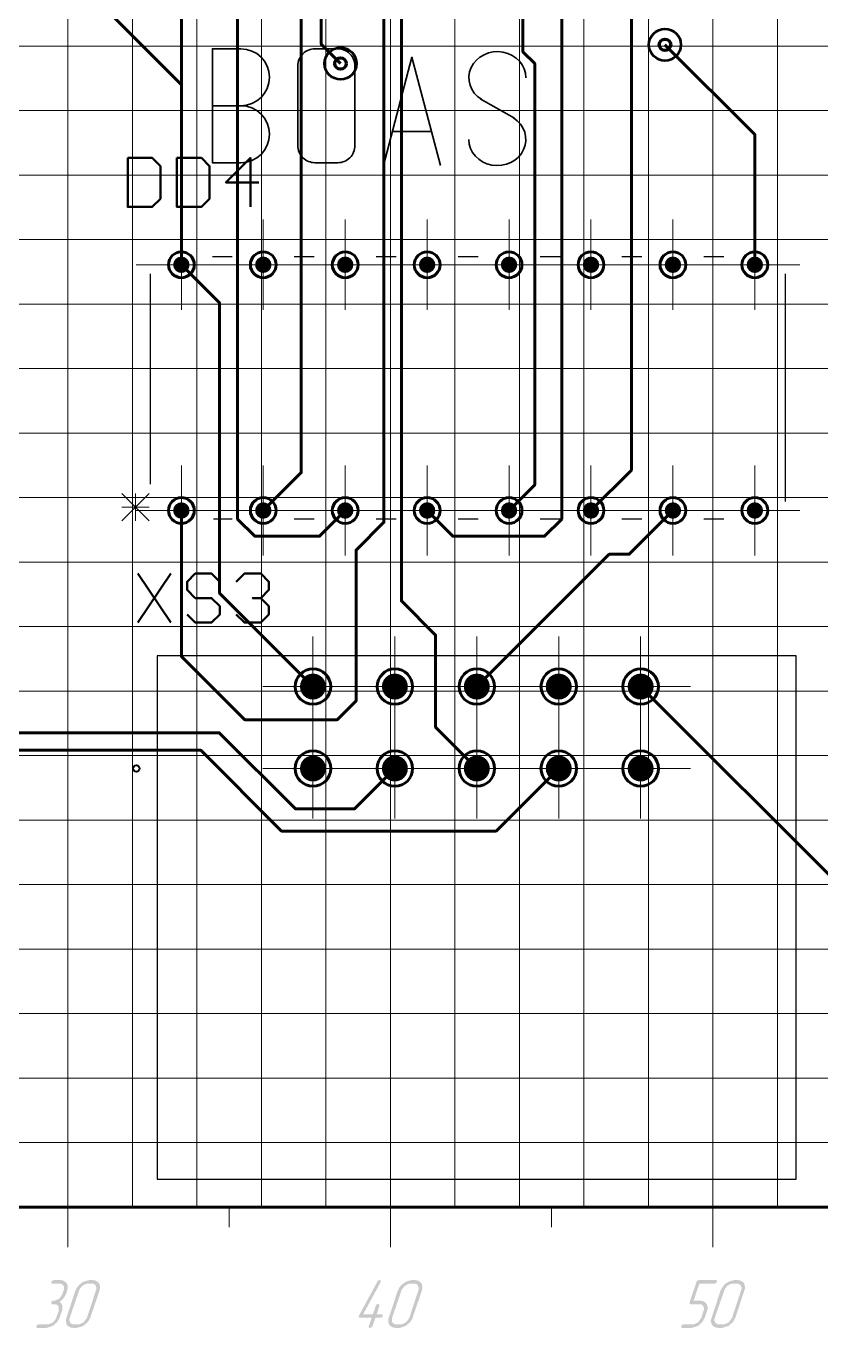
# Model space of a CAD drawing. Extents: x 346 to 4955, y 45 to 639.
# Drawn here: x 1248.4 to 1297.6, y 221.4 to 301.9 of the extents above; entities that cross this region are included whole.
import ezdxf

# ---------------------------------------------------------------- set-up
doc = ezdxf.new("R2010")
doc.units = 0
doc.header["$MEASUREMENT"] = 0
doc.layers.add('PDF _Геометрия', color=7, linetype='CONTINUOUS')
doc.layers.add('PDF _Сплошная заливка', color=7, linetype='CONTINUOUS')

msp = doc.modelspace()

# ---------------------------------------------------------------- hatches: boundary and pattern name
at = {"layer": 'PDF _Сплошная заливка', "transparency": 33554559}
for points in [[(1258.044, 287.15), (1257.536, 287.15), (1257.575, 287.345), (1257.685, 287.509), (1257.849, 287.62), (1258.044, 287.658)], [(1258.044, 287.15), (1258.044, 287.658), (1258.238, 287.62), (1258.403, 287.509), (1258.513, 287.345), (1258.552, 287.15)], [(1263.105, 287.15), (1262.598, 287.15), (1262.636, 287.345), (1262.746, 287.509), (1262.911, 287.62), (1263.105, 287.658)], [(1263.105, 287.15), (1263.105, 287.658), (1263.3, 287.62), (1263.465, 287.509), (1263.575, 287.345), (1263.613, 287.15)], [(1268.167, 287.15), (1267.659, 287.15), (1267.698, 287.345), (1267.808, 287.509), (1267.973, 287.62), (1268.167, 287.658)], [(1268.167, 287.15), (1268.167, 287.658), (1268.361, 287.62), (1268.526, 287.509), (1268.636, 287.345), (1268.675, 287.15)], [(1273.229, 287.15), (1272.721, 287.15), (1272.759, 287.345), (1272.869, 287.509), (1273.034, 287.62), (1273.229, 287.658)], [(1273.229, 287.15), (1273.229, 287.658), (1273.423, 287.62), (1273.588, 287.509), (1273.698, 287.345), (1273.736, 287.15)], [(1278.29, 287.15), (1277.782, 287.15), (1277.821, 287.345), (1277.931, 287.509), (1278.096, 287.62), (1278.29, 287.658)], [(1278.29, 287.15), (1278.29, 287.658), (1278.485, 287.62), (1278.649, 287.509), (1278.759, 287.345), (1278.798, 287.15)], [(1283.352, 287.15), (1282.844, 287.15), (1282.882, 287.345), (1282.993, 287.509), (1283.157, 287.62), (1283.352, 287.658)], [(1283.352, 287.15), (1283.352, 287.658), (1283.546, 287.62), (1283.711, 287.509), (1283.821, 287.345), (1283.86, 287.15)], [(1288.413, 287.15), (1287.905, 287.15), (1287.944, 287.345), (1288.054, 287.509), (1288.219, 287.62), (1288.413, 287.658)], [(1288.413, 287.15), (1288.413, 287.658), (1288.608, 287.62), (1288.772, 287.509), (1288.882, 287.345), (1288.921, 287.15)], [(1293.475, 287.15), (1292.967, 287.15), (1293.006, 287.345), (1293.116, 287.509), (1293.281, 287.62), (1293.475, 287.658)], [(1293.475, 287.15), (1293.475, 287.658), (1293.669, 287.62), (1293.834, 287.509), (1293.944, 287.345), (1293.983, 287.15)], [(1258.044, 271.961), (1257.536, 271.961), (1257.575, 272.155), (1257.685, 272.32), (1257.849, 272.43), (1258.044, 272.469)], [(1258.044, 271.961), (1258.044, 272.469), (1258.238, 272.43), (1258.403, 272.32), (1258.513, 272.155), (1258.552, 271.961)], [(1263.105, 271.961), (1262.598, 271.961), (1262.636, 272.155), (1262.746, 272.32), (1262.911, 272.43), (1263.105, 272.469)], [(1263.105, 271.961), (1263.105, 272.469), (1263.3, 272.43), (1263.465, 272.32), (1263.575, 272.155), (1263.613, 271.961)], [(1268.167, 271.961), (1267.659, 271.961), (1267.698, 272.155), (1267.808, 272.32), (1267.973, 272.43), (1268.167, 272.469)], [(1268.167, 271.961), (1268.167, 272.469), (1268.361, 272.43), (1268.526, 272.32), (1268.636, 272.155), (1268.675, 271.961)], [(1273.229, 271.961), (1272.721, 271.961), (1272.759, 272.155), (1272.869, 272.32), (1273.034, 272.43), (1273.229, 272.469)], [(1273.229, 271.961), (1273.229, 272.469), (1273.423, 272.43), (1273.588, 272.32), (1273.698, 272.155), (1273.736, 271.961)], [(1278.29, 271.961), (1277.782, 271.961), (1277.821, 272.155), (1277.931, 272.32), (1278.096, 272.43), (1278.29, 272.469)], [(1278.29, 271.961), (1278.29, 272.469), (1278.485, 272.43), (1278.649, 272.32), (1278.759, 272.155), (1278.798, 271.961)], [(1283.352, 271.961), (1282.844, 271.961), (1282.882, 272.155), (1282.993, 272.32), (1283.157, 272.43), (1283.352, 272.469)], [(1283.352, 271.961), (1283.352, 272.469), (1283.546, 272.43), (1283.711, 272.32), (1283.821, 272.155), (1283.86, 271.961)], [(1288.413, 271.961), (1287.905, 271.961), (1287.944, 272.155), (1288.054, 272.32), (1288.219, 272.43), (1288.413, 272.469)], [(1288.413, 271.961), (1288.413, 272.469), (1288.608, 272.43), (1288.772, 272.32), (1288.882, 272.155), (1288.921, 271.961)], [(1293.475, 271.961), (1292.967, 271.961), (1293.006, 272.155), (1293.116, 272.32), (1293.281, 272.43), (1293.475, 272.469)], [(1293.475, 271.961), (1293.475, 272.469), (1293.669, 272.43), (1293.834, 272.32), (1293.944, 272.155), (1293.983, 271.961)], [(1266.174, 261.077), (1266.174, 260.273), (1265.966, 260.3), (1265.772, 260.381), (1265.606, 260.508), (1265.478, 260.675), (1265.398, 260.869), (1265.37, 261.077)], [(1266.174, 261.077), (1266.978, 261.077), (1266.951, 260.869), (1266.87, 260.675), (1266.743, 260.508), (1266.576, 260.381), (1266.382, 260.3), (1266.174, 260.273)], [(1271.236, 261.077), (1271.236, 260.273), (1271.028, 260.3), (1270.834, 260.381), (1270.667, 260.508), (1270.54, 260.675), (1270.459, 260.869), (1270.432, 261.077)], [(1271.236, 261.077), (1272.04, 261.077), (1272.012, 260.869), (1271.932, 260.675), (1271.804, 260.508), (1271.638, 260.381), (1271.444, 260.3), (1271.236, 260.273)], [(1276.297, 261.077), (1276.297, 260.273), (1276.089, 260.3), (1275.896, 260.381), (1275.729, 260.508), (1275.601, 260.675), (1275.521, 260.869), (1275.493, 261.077)], [(1276.297, 261.077), (1277.101, 261.077), (1277.074, 260.869), (1276.994, 260.675), (1276.866, 260.508), (1276.7, 260.381), (1276.505, 260.3), (1276.297, 260.273)], [(1281.359, 261.077), (1281.359, 260.273), (1281.151, 260.3), (1280.957, 260.381), (1280.791, 260.508), (1280.663, 260.675), (1280.582, 260.869), (1280.555, 261.077)], [(1281.359, 261.077), (1282.163, 261.077), (1282.136, 260.869), (1282.055, 260.675), (1281.927, 260.508), (1281.761, 260.381), (1281.567, 260.3), (1281.359, 260.273)], [(1286.421, 261.077), (1286.421, 260.273), (1286.212, 260.3), (1286.019, 260.381), (1285.852, 260.508), (1285.724, 260.675), (1285.644, 260.869), (1285.617, 261.077)], [(1286.421, 261.077), (1287.225, 261.077), (1287.197, 260.869), (1287.117, 260.675), (1286.989, 260.508), (1286.823, 260.381), (1286.629, 260.3), (1286.421, 260.273)], [(1266.174, 256.014), (1266.174, 255.21), (1265.966, 255.237), (1265.772, 255.317), (1265.606, 255.445), (1265.478, 255.612), (1265.398, 255.806), (1265.37, 256.014)], [(1266.174, 256.014), (1266.978, 256.014), (1266.951, 255.806), (1266.87, 255.612), (1266.743, 255.445), (1266.576, 255.317), (1266.382, 255.237), (1266.174, 255.21)], [(1271.236, 256.014), (1271.236, 255.21), (1271.028, 255.237), (1270.834, 255.317), (1270.667, 255.445), (1270.54, 255.612), (1270.459, 255.806), (1270.432, 256.014)], [(1271.236, 256.014), (1272.04, 256.014), (1272.012, 255.806), (1271.932, 255.612), (1271.804, 255.445), (1271.638, 255.317), (1271.444, 255.237), (1271.236, 255.21)], [(1276.297, 256.014), (1276.297, 255.21), (1276.089, 255.237), (1275.896, 255.317), (1275.729, 255.445), (1275.601, 255.612), (1275.521, 255.806), (1275.493, 256.014)], [(1276.297, 256.014), (1277.101, 256.014), (1277.074, 255.806), (1276.994, 255.612), (1276.866, 255.445), (1276.7, 255.317), (1276.505, 255.237), (1276.297, 255.21)], [(1281.359, 256.014), (1281.359, 255.21), (1281.151, 255.237), (1280.957, 255.317), (1280.791, 255.445), (1280.663, 255.612), (1280.582, 255.806), (1280.555, 256.014)], [(1281.359, 256.014), (1282.163, 256.014), (1282.136, 255.806), (1282.055, 255.612), (1281.927, 255.445), (1281.761, 255.317), (1281.567, 255.237), (1281.359, 255.21)], [(1286.421, 256.014), (1286.421, 255.21), (1286.212, 255.237), (1286.019, 255.317), (1285.852, 255.445), (1285.724, 255.612), (1285.644, 255.806), (1285.617, 256.014)], [(1286.421, 256.014), (1287.225, 256.014), (1287.197, 255.806), (1287.117, 255.612), (1286.989, 255.445), (1286.823, 255.317), (1286.629, 255.237), (1286.421, 255.21)], [(1250.616, 224.369), (1250.667, 224.369), (1250.717, 224.369), (1250.768, 224.344), (1250.844, 224.293), (1250.895, 224.268), (1250.945, 224.192), (1250.945, 224.192), (1250.971, 224.166), (1250.996, 224.141), (1250.996, 224.065), (1251.021, 224.014), (1251.021, 223.938), (1251.021, 223.837), (1250.996, 223.812), (1250.996, 223.761), (1250.92, 223.533), (1250.92, 223.533), (1250.92, 223.533), (1250.895, 223.508), (1250.895, 223.483), (1250.869, 223.432), (1250.819, 223.356), (1250.768, 223.28), (1250.692, 223.204), (1250.616, 223.128), (1250.515, 223.052), (1250.515, 223.052), (1250.54, 223.027), (1250.566, 223.002), (1250.591, 222.976), (1250.616, 222.951), (1250.642, 222.926), (1250.667, 222.875), (1250.692, 222.825), (1250.692, 222.799), (1250.692, 222.799), (1250.692, 222.749), (1250.692, 222.723), (1250.692, 222.673), (1250.692, 222.622), (1250.692, 222.546), (1250.667, 222.495), (1250.515, 222.065), (1250.515, 222.065), (1250.515, 222.065), (1250.515, 222.04), (1250.49, 222.014), (1250.49, 221.989), (1250.439, 221.913), (1250.389, 221.837), (1250.338, 221.761), (1250.262, 221.711), (1250.186, 221.635), (1250.186, 221.635), (1250.161, 221.609), (1250.161, 221.609), (1250.135, 221.584), (1250.085, 221.559), (1250.034, 221.533), (1249.958, 221.508), (1249.857, 221.483), (1249.781, 221.458), (1249.68, 221.432), (1249.123, 221.432), (1249.098, 221.458), (1249.098, 221.458), (1249.073, 221.483), (1249.073, 221.508), (1249.073, 221.533), (1249.073, 221.559), (1249.098, 221.559), (1249.098, 221.584), (1249.123, 221.609), (1249.123, 221.609), (1249.148, 221.635), (1249.174, 221.635), (1249.224, 221.66), (1249.781, 221.66), (1249.806, 221.66), (1249.857, 221.66), (1249.908, 221.685), (1249.958, 221.711), (1250.034, 221.736), (1250.085, 221.761), (1250.085, 221.787), (1250.11, 221.787), (1250.135, 221.812), (1250.186, 221.863), (1250.211, 221.913), (1250.262, 221.964), (1250.287, 222.014), (1250.313, 222.065), (1250.464, 222.495), (1250.464, 222.495), (1250.464, 222.521), (1250.464, 222.546), (1250.464, 222.597), (1250.464, 222.647), (1250.464, 222.698), (1250.464, 222.749), (1250.439, 222.774), (1250.414, 222.799), (1250.414, 222.799), (1250.389, 222.825), (1250.363, 222.85), (1250.338, 222.875), (1250.287, 222.901), (1250.237, 222.901), (1250.186, 222.901), (1250.06, 222.901), (1250.034, 222.926), (1250.009, 222.926), (1250.009, 222.951), (1250.009, 222.976), (1250.009, 223.002), (1250.009, 223.027), (1250.009, 223.027), (1250.009, 223.052), (1250.034, 223.078), (1250.06, 223.078), (1250.085, 223.103), (1250.11, 223.128), (1250.135, 223.128), (1250.161, 223.128), (1250.211, 223.128), (1250.262, 223.128), (1250.313, 223.154), (1250.363, 223.179), (1250.414, 223.204), (1250.49, 223.23), (1250.49, 223.255), (1250.515, 223.255), (1250.54, 223.28), (1250.566, 223.331), (1250.616, 223.382), (1250.642, 223.432), (1250.667, 223.483), (1250.692, 223.533), (1250.768, 223.761), (1250.793, 223.761), (1250.793, 223.787), (1250.793, 223.812), (1250.793, 223.863), (1250.793, 223.913), (1250.793, 223.938), (1250.793, 223.989), (1250.768, 224.04), (1250.743, 224.065), (1250.743, 224.065), (1250.717, 224.09), (1250.692, 224.116), (1250.667, 224.141), (1250.616, 224.166), (1250.566, 224.166), (1250.49, 224.166), (1250.06, 224.166), (1250.034, 224.192), (1250.009, 224.192), (1250.009, 224.217), (1250.009, 224.242), (1250.009, 224.268), (1250.009, 224.293), (1250.009, 224.293), (1250.034, 224.344), (1250.06, 224.344), (1250.085, 224.369), (1250.11, 224.369), (1250.161, 224.394), (1250.591, 224.394)], [(1270.331, 224.369), (1270.356, 224.369), (1270.356, 224.344), (1270.356, 224.318), (1270.356, 224.268), (1270.356, 224.268), (1270.356, 224.268), (1269.268, 222.268), (1269.875, 222.268), (1270.053, 222.799), (1270.053, 222.799), (1270.078, 222.825), (1270.078, 222.85), (1270.103, 222.85), (1270.103, 222.875), (1270.129, 222.901), (1270.154, 222.901), (1270.205, 222.926), (1270.205, 222.926), (1270.23, 222.901), (1270.255, 222.901), (1270.255, 222.901), (1270.28, 222.875), (1270.28, 222.85), (1270.28, 222.799), (1270.103, 222.268), (1270.432, 222.268), (1270.458, 222.268), (1270.483, 222.242), (1270.483, 222.242), (1270.483, 222.217), (1270.483, 222.166), (1270.483, 222.166), (1270.483, 222.166), (1270.458, 222.116), (1270.432, 222.116), (1270.407, 222.09), (1270.382, 222.065), (1270.331, 222.065), (1270.027, 222.065), (1269.85, 221.533), (1269.85, 221.533), (1269.85, 221.533), (1269.825, 221.508), (1269.825, 221.508), (1269.8, 221.483), (1269.774, 221.458), (1269.749, 221.458), (1269.698, 221.432), (1269.673, 221.432), (1269.648, 221.458), (1269.648, 221.458), (1269.622, 221.483), (1269.622, 221.508), (1269.622, 221.533), (1269.8, 222.065), (1269.066, 222.065), (1269.015, 222.09), (1269.015, 222.09), (1268.99, 222.116), (1268.99, 222.141), (1269.015, 222.166), (1269.015, 222.166), (1269.015, 222.192), (1270.154, 224.293), (1270.154, 224.293), (1270.154, 224.318), (1270.179, 224.344), (1270.23, 224.369), (1270.255, 224.369), (1270.28, 224.394), (1270.306, 224.394)], [(1291.109, 224.369), (1291.109, 224.369), (1291.134, 224.344), (1291.134, 224.318), (1291.134, 224.268), (1291.134, 224.268), (1291.109, 224.268), (1291.083, 224.217), (1291.083, 224.217), (1291.058, 224.192), (1291.008, 224.192), (1290.982, 224.166), (1290.046, 224.166), (1289.692, 223.128), (1290.122, 223.128), (1290.147, 223.103), (1290.198, 223.103), (1290.248, 223.103), (1290.299, 223.078), (1290.375, 223.027), (1290.426, 223.002), (1290.476, 222.926), (1290.476, 222.926), (1290.501, 222.901), (1290.527, 222.875), (1290.527, 222.799), (1290.552, 222.749), (1290.552, 222.673), (1290.552, 222.571), (1290.527, 222.546), (1290.527, 222.495), (1290.375, 222.065), (1290.375, 222.065), (1290.375, 222.065), (1290.375, 222.04), (1290.35, 222.014), (1290.324, 221.989), (1290.299, 221.913), (1290.248, 221.837), (1290.198, 221.761), (1290.122, 221.711), (1290.046, 221.635), (1290.021, 221.635), (1290.021, 221.609), (1290.021, 221.609), (1289.995, 221.584), (1289.945, 221.559), (1289.894, 221.533), (1289.818, 221.508), (1289.717, 221.483), (1289.641, 221.458), (1289.54, 221.432), (1288.983, 221.432), (1288.958, 221.458), (1288.932, 221.458), (1288.932, 221.483), (1288.932, 221.508), (1288.932, 221.533), (1288.932, 221.559), (1288.932, 221.559), (1288.958, 221.584), (1288.958, 221.609), (1288.983, 221.609), (1289.008, 221.635), (1289.034, 221.635), (1289.084, 221.66), (1289.641, 221.66), (1289.666, 221.66), (1289.717, 221.66), (1289.767, 221.685), (1289.818, 221.711), (1289.894, 221.736), (1289.945, 221.761), (1289.945, 221.787), (1289.97, 221.787), (1289.995, 221.812), (1290.021, 221.863), (1290.071, 221.913), (1290.097, 221.964), (1290.147, 222.014), (1290.172, 222.065), (1290.299, 222.495), (1290.324, 222.495), (1290.324, 222.521), (1290.324, 222.546), (1290.324, 222.597), (1290.324, 222.647), (1290.324, 222.698), (1290.299, 222.749), (1290.274, 222.774), (1290.274, 222.799), (1290.274, 222.799), (1290.248, 222.825), (1290.223, 222.85), (1290.198, 222.875), (1290.147, 222.901), (1290.097, 222.901), (1290.021, 222.901), (1289.489, 222.901), (1289.464, 222.926), (1289.439, 222.926), (1289.439, 222.951), (1289.439, 222.976), (1289.439, 223.002), (1289.869, 224.268), (1289.869, 224.293), (1289.869, 224.293), (1289.894, 224.344), (1289.919, 224.344), (1289.945, 224.369), (1289.97, 224.369), (1289.995, 224.394), (1291.058, 224.394)]]:
    msp.add_hatch(color=256, dxfattribs=at).paths.add_polyline_path(points)
at = {"layer": 'PDF _Сплошная заливка', "true_color": 0xffffff, "transparency": 33554559}
for points in [[(1258.044, 286.642), (1257.849, 286.681), (1257.685, 286.791), (1257.575, 286.956), (1257.536, 287.15), (1258.044, 287.15)], [(1258.552, 287.15), (1258.513, 286.956), (1258.403, 286.791), (1258.238, 286.681), (1258.044, 286.642), (1258.044, 287.15)], [(1263.105, 286.642), (1262.911, 286.681), (1262.746, 286.791), (1262.636, 286.956), (1262.598, 287.15), (1263.105, 287.15)], [(1263.613, 287.15), (1263.575, 286.956), (1263.465, 286.791), (1263.3, 286.681), (1263.105, 286.642), (1263.105, 287.15)], [(1268.167, 286.642), (1267.973, 286.681), (1267.808, 286.791), (1267.698, 286.956), (1267.659, 287.15), (1268.167, 287.15)], [(1268.675, 287.15), (1268.636, 286.956), (1268.526, 286.791), (1268.361, 286.681), (1268.167, 286.642), (1268.167, 287.15)], [(1273.229, 286.642), (1273.034, 286.681), (1272.869, 286.791), (1272.759, 286.956), (1272.721, 287.15), (1273.229, 287.15)], [(1273.736, 287.15), (1273.698, 286.956), (1273.588, 286.791), (1273.423, 286.681), (1273.229, 286.642), (1273.229, 287.15)], [(1278.29, 286.642), (1278.096, 286.681), (1277.931, 286.791), (1277.821, 286.956), (1277.782, 287.15), (1278.29, 287.15)], [(1278.798, 287.15), (1278.759, 286.956), (1278.649, 286.791), (1278.485, 286.681), (1278.29, 286.642), (1278.29, 287.15)], [(1283.352, 286.642), (1283.157, 286.681), (1282.993, 286.791), (1282.882, 286.956), (1282.844, 287.15), (1283.352, 287.15)], [(1283.86, 287.15), (1283.821, 286.956), (1283.711, 286.791), (1283.546, 286.681), (1283.352, 286.642), (1283.352, 287.15)], [(1288.413, 286.642), (1288.219, 286.681), (1288.054, 286.791), (1287.944, 286.956), (1287.905, 287.15), (1288.413, 287.15)], [(1288.921, 287.15), (1288.882, 286.956), (1288.772, 286.791), (1288.608, 286.681), (1288.413, 286.642), (1288.413, 287.15)], [(1293.475, 286.642), (1293.281, 286.681), (1293.116, 286.791), (1293.006, 286.956), (1292.967, 287.15), (1293.475, 287.15)], [(1293.983, 287.15), (1293.944, 286.956), (1293.834, 286.791), (1293.669, 286.681), (1293.475, 286.642), (1293.475, 287.15)], [(1258.044, 271.453), (1257.849, 271.491), (1257.685, 271.601), (1257.575, 271.766), (1257.536, 271.961), (1258.044, 271.961)], [(1258.552, 271.961), (1258.513, 271.766), (1258.403, 271.601), (1258.238, 271.491), (1258.044, 271.453), (1258.044, 271.961)], [(1263.105, 271.453), (1262.911, 271.491), (1262.746, 271.601), (1262.636, 271.766), (1262.598, 271.961), (1263.105, 271.961)], [(1263.613, 271.961), (1263.575, 271.766), (1263.465, 271.601), (1263.3, 271.491), (1263.105, 271.453), (1263.105, 271.961)], [(1268.167, 271.453), (1267.973, 271.491), (1267.808, 271.601), (1267.698, 271.766), (1267.659, 271.961), (1268.167, 271.961)], [(1268.675, 271.961), (1268.636, 271.766), (1268.526, 271.601), (1268.361, 271.491), (1268.167, 271.453), (1268.167, 271.961)], [(1273.229, 271.453), (1273.034, 271.491), (1272.869, 271.601), (1272.759, 271.766), (1272.721, 271.961), (1273.229, 271.961)], [(1273.736, 271.961), (1273.698, 271.766), (1273.588, 271.601), (1273.423, 271.491), (1273.229, 271.453), (1273.229, 271.961)], [(1278.29, 271.453), (1278.096, 271.491), (1277.931, 271.601), (1277.821, 271.766), (1277.782, 271.961), (1278.29, 271.961)], [(1278.798, 271.961), (1278.759, 271.766), (1278.649, 271.601), (1278.485, 271.491), (1278.29, 271.453), (1278.29, 271.961)], [(1283.352, 271.453), (1283.157, 271.491), (1282.993, 271.601), (1282.882, 271.766), (1282.844, 271.961), (1283.352, 271.961)], [(1283.86, 271.961), (1283.821, 271.766), (1283.711, 271.601), (1283.546, 271.491), (1283.352, 271.453), (1283.352, 271.961)], [(1288.413, 271.453), (1288.219, 271.491), (1288.054, 271.601), (1287.944, 271.766), (1287.905, 271.961), (1288.413, 271.961)], [(1288.921, 271.961), (1288.882, 271.766), (1288.772, 271.601), (1288.608, 271.491), (1288.413, 271.453), (1288.413, 271.961)], [(1293.475, 271.453), (1293.281, 271.491), (1293.116, 271.601), (1293.006, 271.766), (1292.967, 271.961), (1293.475, 271.961)], [(1293.983, 271.961), (1293.944, 271.766), (1293.834, 271.601), (1293.669, 271.491), (1293.475, 271.453), (1293.475, 271.961)], [(1265.37, 261.077), (1265.398, 261.285), (1265.478, 261.479), (1265.606, 261.646), (1265.772, 261.774), (1265.966, 261.854), (1266.174, 261.881), (1266.174, 261.077)], [(1266.174, 261.881), (1266.382, 261.854), (1266.576, 261.774), (1266.743, 261.646), (1266.87, 261.479), (1266.951, 261.285), (1266.978, 261.077), (1266.174, 261.077)], [(1270.432, 261.077), (1270.459, 261.285), (1270.54, 261.479), (1270.667, 261.646), (1270.834, 261.774), (1271.028, 261.854), (1271.236, 261.881), (1271.236, 261.077)], [(1271.236, 261.881), (1271.444, 261.854), (1271.638, 261.774), (1271.804, 261.646), (1271.932, 261.479), (1272.012, 261.285), (1272.04, 261.077), (1271.236, 261.077)], [(1275.493, 261.077), (1275.521, 261.285), (1275.601, 261.479), (1275.729, 261.646), (1275.896, 261.774), (1276.089, 261.854), (1276.297, 261.881), (1276.297, 261.077)], [(1276.297, 261.881), (1276.505, 261.854), (1276.7, 261.774), (1276.866, 261.646), (1276.994, 261.479), (1277.074, 261.285), (1277.101, 261.077), (1276.297, 261.077)], [(1280.555, 261.077), (1280.582, 261.285), (1280.663, 261.479), (1280.791, 261.646), (1280.957, 261.774), (1281.151, 261.854), (1281.359, 261.881), (1281.359, 261.077)], [(1281.359, 261.881), (1281.567, 261.854), (1281.761, 261.774), (1281.927, 261.646), (1282.055, 261.479), (1282.136, 261.285), (1282.163, 261.077), (1281.359, 261.077)], [(1285.617, 261.077), (1285.644, 261.285), (1285.724, 261.479), (1285.852, 261.646), (1286.019, 261.774), (1286.212, 261.854), (1286.421, 261.881), (1286.421, 261.077)], [(1286.421, 261.881), (1286.629, 261.854), (1286.823, 261.774), (1286.989, 261.646), (1287.117, 261.479), (1287.197, 261.285), (1287.225, 261.077), (1286.421, 261.077)], [(1265.37, 256.014), (1265.398, 256.222), (1265.478, 256.416), (1265.606, 256.583), (1265.772, 256.711), (1265.966, 256.791), (1266.174, 256.818), (1266.174, 256.014)], [(1266.174, 256.818), (1266.382, 256.791), (1266.576, 256.711), (1266.743, 256.583), (1266.87, 256.416), (1266.951, 256.222), (1266.978, 256.014), (1266.174, 256.014)], [(1270.432, 256.014), (1270.459, 256.222), (1270.54, 256.416), (1270.667, 256.583), (1270.834, 256.711), (1271.028, 256.791), (1271.236, 256.818), (1271.236, 256.014)], [(1271.236, 256.818), (1271.444, 256.791), (1271.638, 256.711), (1271.804, 256.583), (1271.932, 256.416), (1272.012, 256.222), (1272.04, 256.014), (1271.236, 256.014)], [(1275.493, 256.014), (1275.521, 256.222), (1275.601, 256.416), (1275.729, 256.583), (1275.896, 256.711), (1276.089, 256.791), (1276.297, 256.818), (1276.297, 256.014)], [(1276.297, 256.818), (1276.505, 256.791), (1276.7, 256.711), (1276.866, 256.583), (1276.994, 256.416), (1277.074, 256.222), (1277.101, 256.014), (1276.297, 256.014)], [(1280.555, 256.014), (1280.582, 256.222), (1280.663, 256.416), (1280.791, 256.583), (1280.957, 256.711), (1281.151, 256.791), (1281.359, 256.818), (1281.359, 256.014)], [(1281.359, 256.818), (1281.567, 256.791), (1281.761, 256.711), (1281.927, 256.583), (1282.055, 256.416), (1282.136, 256.222), (1282.163, 256.014), (1281.359, 256.014)], [(1285.617, 256.014), (1285.644, 256.222), (1285.724, 256.416), (1285.852, 256.583), (1286.019, 256.711), (1286.212, 256.791), (1286.421, 256.818), (1286.421, 256.014)], [(1286.421, 256.818), (1286.629, 256.791), (1286.823, 256.711), (1286.989, 256.583), (1287.117, 256.416), (1287.197, 256.222), (1287.225, 256.014), (1286.421, 256.014)]]:
    msp.add_hatch(color=7, dxfattribs=at).paths.add_polyline_path(points)
at = {"layer": 'PDF _Сплошная заливка', "transparency": 33554559}
h = msp.add_hatch(color=256, dxfattribs=at)
h.paths.add_polyline_path([(1252.489, 224.166), (1252.261, 224.166), (1252.236, 224.166), (1252.185, 224.166), (1252.135, 224.141), (1252.059, 224.116), (1252.008, 224.09), (1251.958, 224.04), (1251.932, 224.04), (1251.932, 224.04), (1251.882, 223.989), (1251.856, 223.964), (1251.831, 223.913), (1251.78, 223.863), (1251.755, 223.812), (1251.73, 223.761), (1251.148, 222.065), (1251.148, 222.065), (1251.148, 222.04), (1251.148, 222.014), (1251.122, 221.964), (1251.122, 221.913), (1251.148, 221.863), (1251.148, 221.812), (1251.173, 221.761), (1251.173, 221.761), (1251.198, 221.761), (1251.198, 221.736), (1251.249, 221.711), (1251.274, 221.685), (1251.325, 221.66), (1251.376, 221.66), (1251.426, 221.66), (1251.679, 221.66), (1251.704, 221.66), (1251.755, 221.66), (1251.806, 221.685), (1251.856, 221.711), (1251.907, 221.736), (1251.983, 221.761), (1251.983, 221.787), (1252.008, 221.787), (1252.033, 221.812), (1252.059, 221.863), (1252.109, 221.913), (1252.135, 221.964), (1252.185, 222.014), (1252.211, 222.065), (1252.767, 223.761), (1252.767, 223.761), (1252.793, 223.787), (1252.793, 223.812), (1252.793, 223.863), (1252.793, 223.913), (1252.793, 223.938), (1252.767, 223.989), (1252.742, 224.04), (1252.742, 224.065), (1252.742, 224.065), (1252.717, 224.09), (1252.691, 224.116), (1252.666, 224.141), (1252.616, 224.166), (1252.565, 224.166)], flags=0)
h.paths.add_polyline_path([(1252.616, 224.369), (1252.666, 224.369), (1252.717, 224.369), (1252.767, 224.344), (1252.843, 224.293), (1252.894, 224.268), (1252.945, 224.192), (1252.945, 224.192), (1252.97, 224.166), (1252.995, 224.141), (1252.995, 224.065), (1253.02, 224.014), (1253.02, 223.938), (1252.995, 223.837), (1252.995, 223.812), (1252.995, 223.761), (1252.413, 222.065), (1252.413, 222.065), (1252.413, 222.065), (1252.413, 222.04), (1252.388, 222.014), (1252.363, 221.989), (1252.337, 221.913), (1252.287, 221.837), (1252.236, 221.761), (1252.16, 221.711), (1252.084, 221.635), (1252.059, 221.635), (1252.059, 221.609), (1252.059, 221.609), (1252.033, 221.584), (1251.983, 221.559), (1251.907, 221.533), (1251.831, 221.508), (1251.755, 221.483), (1251.654, 221.458), (1251.553, 221.432), (1251.35, 221.432), (1251.325, 221.458), (1251.274, 221.458), (1251.224, 221.458), (1251.148, 221.483), (1251.097, 221.533), (1251.021, 221.559), (1250.971, 221.635), (1250.971, 221.635), (1250.945, 221.66), (1250.945, 221.711), (1250.92, 221.761), (1250.92, 221.812), (1250.92, 221.888), (1250.92, 221.989), (1250.92, 222.014), (1250.945, 222.065), (1251.502, 223.761), (1251.502, 223.761), (1251.527, 223.761), (1251.527, 223.787), (1251.527, 223.787), (1251.553, 223.837), (1251.578, 223.913), (1251.629, 223.964), (1251.679, 224.04), (1251.755, 224.116), (1251.856, 224.192), (1251.856, 224.192), (1251.856, 224.192), (1251.882, 224.217), (1251.882, 224.217), (1251.932, 224.242), (1252.008, 224.293), (1252.084, 224.318), (1252.16, 224.344), (1252.261, 224.369), (1252.363, 224.394), (1252.59, 224.394)], flags=0)
h = msp.add_hatch(color=256, dxfattribs=at)
h.paths.add_polyline_path([(1272.406, 224.166), (1272.179, 224.166), (1272.153, 224.166), (1272.103, 224.166), (1272.052, 224.141), (1272.001, 224.116), (1271.925, 224.09), (1271.875, 224.04), (1271.85, 224.04), (1271.85, 224.04), (1271.824, 223.989), (1271.774, 223.964), (1271.748, 223.913), (1271.698, 223.863), (1271.672, 223.812), (1271.647, 223.761), (1271.065, 222.065), (1271.065, 222.065), (1271.065, 222.04), (1271.065, 222.014), (1271.065, 221.964), (1271.065, 221.913), (1271.065, 221.863), (1271.065, 221.812), (1271.09, 221.761), (1271.09, 221.761), (1271.116, 221.761), (1271.116, 221.736), (1271.166, 221.711), (1271.192, 221.685), (1271.242, 221.66), (1271.293, 221.66), (1271.343, 221.66), (1271.596, 221.66), (1271.622, 221.66), (1271.672, 221.66), (1271.723, 221.685), (1271.774, 221.711), (1271.824, 221.736), (1271.9, 221.761), (1271.9, 221.787), (1271.925, 221.787), (1271.951, 221.812), (1272.001, 221.863), (1272.027, 221.913), (1272.077, 221.964), (1272.103, 222.014), (1272.128, 222.065), (1272.685, 223.761), (1272.71, 223.761), (1272.71, 223.787), (1272.71, 223.812), (1272.71, 223.863), (1272.71, 223.913), (1272.71, 223.938), (1272.685, 223.989), (1272.659, 224.04), (1272.659, 224.065), (1272.659, 224.065), (1272.634, 224.09), (1272.609, 224.116), (1272.583, 224.141), (1272.533, 224.166), (1272.482, 224.166)], flags=0)
h.paths.add_polyline_path([(1272.533, 224.369), (1272.583, 224.369), (1272.634, 224.369), (1272.685, 224.344), (1272.761, 224.293), (1272.811, 224.268), (1272.862, 224.192), (1272.862, 224.192), (1272.887, 224.166), (1272.912, 224.141), (1272.912, 224.065), (1272.938, 224.014), (1272.938, 223.938), (1272.938, 223.837), (1272.912, 223.812), (1272.912, 223.761), (1272.33, 222.065), (1272.33, 222.065), (1272.33, 222.065), (1272.33, 222.04), (1272.305, 222.014), (1272.305, 221.989), (1272.255, 221.913), (1272.204, 221.837), (1272.153, 221.761), (1272.077, 221.711), (1272.001, 221.635), (1272.001, 221.635), (1271.976, 221.609), (1271.976, 221.609), (1271.951, 221.584), (1271.9, 221.559), (1271.824, 221.533), (1271.774, 221.508), (1271.672, 221.483), (1271.596, 221.458), (1271.495, 221.432), (1271.268, 221.432), (1271.242, 221.458), (1271.192, 221.458), (1271.141, 221.458), (1271.065, 221.483), (1271.014, 221.533), (1270.938, 221.559), (1270.888, 221.635), (1270.888, 221.635), (1270.863, 221.66), (1270.863, 221.711), (1270.837, 221.761), (1270.837, 221.812), (1270.837, 221.888), (1270.837, 221.989), (1270.837, 222.014), (1270.863, 222.065), (1271.419, 223.761), (1271.419, 223.761), (1271.445, 223.761), (1271.445, 223.787), (1271.445, 223.787), (1271.47, 223.837), (1271.495, 223.913), (1271.546, 223.964), (1271.596, 224.04), (1271.672, 224.116), (1271.774, 224.192), (1271.774, 224.192), (1271.774, 224.192), (1271.799, 224.217), (1271.824, 224.217), (1271.85, 224.242), (1271.925, 224.293), (1272.001, 224.318), (1272.077, 224.344), (1272.179, 224.369), (1272.28, 224.394), (1272.508, 224.394)], flags=0)
h = msp.add_hatch(color=256, dxfattribs=at)
h.paths.add_polyline_path([(1292.349, 224.166), (1292.121, 224.166), (1292.07, 224.166), (1292.045, 224.166), (1291.969, 224.141), (1291.919, 224.116), (1291.868, 224.09), (1291.792, 224.04), (1291.792, 224.04), (1291.767, 224.04), (1291.741, 223.989), (1291.716, 223.964), (1291.666, 223.913), (1291.64, 223.863), (1291.615, 223.812), (1291.59, 223.761), (1291.008, 222.065), (1291.008, 222.065), (1291.008, 222.04), (1290.982, 222.014), (1290.982, 221.964), (1290.982, 221.913), (1290.982, 221.863), (1291.008, 221.812), (1291.033, 221.761), (1291.033, 221.761), (1291.033, 221.761), (1291.058, 221.736), (1291.083, 221.711), (1291.134, 221.685), (1291.159, 221.66), (1291.21, 221.66), (1291.286, 221.66), (1291.514, 221.66), (1291.564, 221.66), (1291.615, 221.66), (1291.64, 221.685), (1291.716, 221.711), (1291.767, 221.736), (1291.843, 221.761), (1291.843, 221.787), (1291.868, 221.787), (1291.893, 221.812), (1291.919, 221.863), (1291.969, 221.913), (1291.995, 221.964), (1292.045, 222.014), (1292.07, 222.065), (1292.627, 223.761), (1292.627, 223.761), (1292.627, 223.787), (1292.653, 223.812), (1292.653, 223.863), (1292.653, 223.913), (1292.653, 223.938), (1292.627, 223.989), (1292.602, 224.04), (1292.602, 224.065), (1292.602, 224.065), (1292.577, 224.09), (1292.551, 224.116), (1292.501, 224.141), (1292.475, 224.166), (1292.4, 224.166)], flags=0)
h.paths.add_polyline_path([(1292.475, 224.369), (1292.501, 224.369), (1292.577, 224.369), (1292.627, 224.344), (1292.703, 224.293), (1292.754, 224.268), (1292.804, 224.192), (1292.804, 224.192), (1292.83, 224.166), (1292.83, 224.141), (1292.855, 224.065), (1292.855, 224.014), (1292.88, 223.938), (1292.855, 223.837), (1292.855, 223.812), (1292.83, 223.761), (1292.273, 222.065), (1292.273, 222.065), (1292.273, 222.065), (1292.248, 222.04), (1292.248, 222.014), (1292.222, 221.989), (1292.197, 221.913), (1292.146, 221.837), (1292.096, 221.761), (1292.02, 221.711), (1291.919, 221.635), (1291.919, 221.635), (1291.919, 221.609), (1291.893, 221.609), (1291.893, 221.584), (1291.843, 221.559), (1291.767, 221.533), (1291.691, 221.508), (1291.615, 221.483), (1291.514, 221.458), (1291.413, 221.432), (1291.21, 221.432), (1291.159, 221.458), (1291.134, 221.458), (1291.058, 221.458), (1291.008, 221.483), (1290.932, 221.533), (1290.881, 221.559), (1290.83, 221.635), (1290.83, 221.635), (1290.805, 221.66), (1290.805, 221.711), (1290.78, 221.761), (1290.754, 221.812), (1290.754, 221.888), (1290.78, 221.989), (1290.78, 222.014), (1290.805, 222.065), (1291.362, 223.761), (1291.362, 223.761), (1291.362, 223.761), (1291.387, 223.787), (1291.387, 223.787), (1291.413, 223.837), (1291.438, 223.913), (1291.488, 223.964), (1291.539, 224.04), (1291.615, 224.116), (1291.691, 224.192), (1291.716, 224.192), (1291.716, 224.192), (1291.716, 224.217), (1291.741, 224.217), (1291.792, 224.242), (1291.868, 224.293), (1291.944, 224.318), (1292.02, 224.344), (1292.121, 224.369), (1292.222, 224.394), (1292.45, 224.394)], flags=0)

# ---------------------------------------------------------------- linework, layer by layer
at = {"layer": 'PDF _Геометрия', "lineweight": 18}
for points in [[(1188.776, 228.904), (1191.247, 228.904), (1432.568, 228.904), (1432.568, 588.904), (1191.247, 588.904), (1191.247, 228.904), (1190.012, 228.904)], [(1251.029, 228.904), (1251.029, 588.904)], [(1255.015, 228.904), (1255.015, 588.904)], [(1259, 228.904), (1259, 588.904)], [(1262.986, 228.904), (1262.986, 588.904)], [(1266.971, 228.904), (1266.971, 588.904)], [(1270.957, 228.904), (1270.957, 588.904)], [(1274.942, 228.904), (1274.942, 588.904)], [(1278.928, 228.904), (1278.928, 588.904)], [(1282.913, 228.904), (1282.913, 588.904)], [(1286.899, 228.904), (1286.899, 588.904)], [(1290.884, 228.904), (1290.884, 588.904)], [(1294.87, 228.904), (1294.87, 588.904)], [(1191.247, 300.665), (1432.568, 300.665)], [(1191.247, 296.678), (1432.568, 296.678)], [(1191.247, 292.692), (1432.568, 292.692)], [(1258.044, 284.359), (1258.044, 289.941)], [(1263.105, 284.359), (1263.105, 289.941)], [(1268.167, 284.359), (1268.167, 289.941)], [(1273.229, 284.359), (1273.229, 289.941)], [(1278.29, 284.359), (1278.29, 289.941)], [(1283.352, 284.359), (1283.352, 289.941)], [(1288.413, 284.359), (1288.413, 289.941)], [(1293.475, 284.359), (1293.475, 289.941)], [(1258.044, 284.658), (1258.044, 289.642)], [(1263.105, 284.658), (1263.105, 289.642)], [(1268.167, 284.658), (1268.167, 289.642)], [(1273.229, 284.658), (1273.229, 289.642)], [(1278.29, 284.658), (1278.29, 289.642)], [(1283.352, 284.658), (1283.352, 289.642)], [(1288.413, 284.658), (1288.413, 289.642)], [(1293.475, 284.658), (1293.475, 289.642)], [(1191.247, 288.705), (1432.568, 288.705)], [(1255.254, 287.15), (1260.834, 287.15)], [(1255.553, 287.15), (1260.535, 287.15)], [(1260.316, 287.15), (1265.895, 287.15)], [(1260.615, 287.15), (1265.596, 287.15)], [(1265.377, 287.15), (1270.957, 287.15)], [(1265.676, 287.15), (1270.658, 287.15)], [(1270.439, 287.15), (1276.018, 287.15)], [(1270.738, 287.15), (1275.72, 287.15)], [(1275.5, 287.15), (1281.08, 287.15)], [(1275.799, 287.15), (1280.781, 287.15)], [(1280.562, 287.15), (1286.142, 287.15)], [(1280.861, 287.15), (1285.843, 287.15)], [(1285.624, 287.15), (1291.203, 287.15)], [(1285.922, 287.15), (1290.904, 287.15)], [(1290.685, 287.15), (1296.265, 287.15)], [(1290.984, 287.15), (1295.966, 287.15)], [(1191.247, 284.718), (1432.568, 284.718)], [(1191.247, 280.731), (1432.568, 280.731)], [(1191.247, 276.745), (1432.568, 276.745)], [(1258.044, 269.17), (1258.044, 274.751)], [(1258.044, 269.469), (1258.044, 274.452)], [(1263.105, 269.17), (1263.105, 274.751)], [(1263.105, 269.469), (1263.105, 274.452)], [(1268.167, 269.17), (1268.167, 274.751)], [(1268.167, 269.469), (1268.167, 274.452)], [(1273.229, 269.17), (1273.229, 274.751)], [(1273.229, 269.469), (1273.229, 274.452)], [(1278.29, 269.17), (1278.29, 274.751)], [(1278.29, 269.469), (1278.29, 274.452)], [(1283.352, 269.17), (1283.352, 274.751)], [(1283.352, 269.469), (1283.352, 274.452)], [(1288.413, 269.17), (1288.413, 274.751)], [(1288.413, 269.469), (1288.413, 274.452)], [(1293.475, 269.17), (1293.475, 274.751)], [(1293.475, 269.469), (1293.475, 274.452)], [(1191.247, 272.758), (1432.568, 272.758)], [(1255.254, 271.961), (1260.834, 271.961)], [(1255.553, 271.961), (1260.535, 271.961)], [(1260.316, 271.961), (1265.895, 271.961)], [(1260.615, 271.961), (1265.596, 271.961)], [(1265.377, 271.961), (1270.957, 271.961)], [(1265.676, 271.961), (1270.658, 271.961)], [(1270.439, 271.961), (1276.018, 271.961)], [(1270.738, 271.961), (1275.72, 271.961)], [(1275.5, 271.961), (1281.08, 271.961)], [(1275.799, 271.961), (1280.781, 271.961)], [(1280.562, 271.961), (1286.142, 271.961)], [(1280.861, 271.961), (1285.843, 271.961)], [(1285.624, 271.961), (1291.203, 271.961)], [(1285.922, 271.961), (1290.904, 271.961)], [(1290.685, 271.961), (1296.265, 271.961)], [(1290.984, 271.961), (1295.966, 271.961)], [(1191.247, 268.771), (1432.568, 268.771)], [(1191.247, 264.785), (1432.568, 264.785)], [(1266.174, 257.987), (1266.174, 264.167)], [(1271.236, 257.987), (1271.236, 264.167)], [(1276.297, 257.987), (1276.297, 264.167)], [(1281.359, 257.987), (1281.359, 264.167)], [(1286.421, 257.987), (1286.421, 264.167)], [(1266.174, 258.286), (1266.174, 263.868)], [(1271.236, 258.286), (1271.236, 263.868)], [(1276.297, 258.286), (1276.297, 263.868)], [(1281.359, 258.286), (1281.359, 263.868)], [(1286.421, 258.286), (1286.421, 263.868)], [(1191.247, 260.798), (1432.568, 260.798)], [(1263.085, 261.077), (1269.263, 261.077)], [(1263.385, 261.077), (1268.964, 261.077)], [(1268.147, 261.077), (1274.325, 261.077)], [(1268.446, 261.077), (1274.026, 261.077)], [(1273.209, 261.077), (1279.386, 261.077)], [(1273.508, 261.077), (1279.087, 261.077)], [(1278.27, 261.077), (1284.448, 261.077)], [(1278.569, 261.077), (1284.149, 261.077)], [(1283.332, 261.077), (1289.509, 261.077)], [(1283.631, 261.077), (1289.21, 261.077)], [(1266.174, 252.924), (1266.174, 259.104)], [(1266.174, 253.223), (1266.174, 258.805)], [(1271.236, 252.924), (1271.236, 259.104)], [(1271.236, 253.223), (1271.236, 258.805)], [(1276.297, 252.924), (1276.297, 259.104)], [(1276.297, 253.223), (1276.297, 258.805)], [(1281.359, 252.924), (1281.359, 259.104)], [(1281.359, 253.223), (1281.359, 258.805)], [(1286.421, 252.924), (1286.421, 259.104)], [(1286.421, 253.223), (1286.421, 258.805)], [(1191.247, 256.811), (1432.568, 256.811)], [(1263.085, 256.014), (1269.263, 256.014)], [(1263.385, 256.014), (1268.964, 256.014)], [(1268.147, 256.014), (1274.325, 256.014)], [(1268.446, 256.014), (1274.026, 256.014)], [(1273.209, 256.014), (1279.386, 256.014)], [(1273.508, 256.014), (1279.087, 256.014)], [(1278.27, 256.014), (1284.448, 256.014)], [(1278.569, 256.014), (1284.149, 256.014)], [(1283.332, 256.014), (1289.509, 256.014)], [(1283.631, 256.014), (1289.21, 256.014)], [(1191.247, 252.825), (1432.568, 252.825)], [(1191.247, 248.838), (1432.568, 248.838)], [(1191.247, 244.851), (1432.568, 244.851)], [(1191.247, 240.864), (1432.568, 240.864)], [(1191.247, 236.878), (1432.568, 236.878)], [(1191.247, 232.891), (1432.568, 232.891)], [(1251.029, 227.668), (1251.029, 228.904), (1251.029, 226.433)], [(1260.993, 227.668), (1260.993, 228.904)], [(1270.957, 227.668), (1270.957, 228.904), (1270.957, 226.433)], [(1280.92, 227.668), (1280.92, 228.904)], [(1290.884, 227.668), (1290.884, 228.904), (1290.884, 226.433)]]:
    msp.add_lwpolyline(points, dxfattribs=at)
at = {"layer": 'PDF _Геометрия', "lineweight": 60}
for points in [[(1432.568, 228.904), (1191.247, 228.904), (1191.247, 588.904), (1432.568, 588.904)], [(1432.568, 228.904), (1191.247, 228.904), (1191.247, 588.904), (1432.568, 588.904)], [(1432.568, 588.904), (1191.247, 588.904), (1191.247, 228.904), (1432.568, 228.904)]]:
    msp.add_lwpolyline(points, close=True, dxfattribs=at)
for points in [[(1267.879, 299.586), (1266.682, 300.783), (1266.682, 332.349), (1268.845, 334.512), (1281.647, 347.318), (1281.647, 380.645)], [(1266.174, 261.077), (1260.404, 266.849), (1260.404, 284.789), (1258.044, 287.15), (1258.044, 298.271), (1258.044, 371.469), (1262.189, 375.615)], [(1263.105, 271.961), (1265.451, 274.307), (1265.451, 373.916), (1267.149, 375.615)], [(1208.385, 366.884), (1204.343, 362.842), (1204.343, 294.482), (1212.502, 286.32), (1214.733, 286.32), (1215.644, 287.232), (1215.644, 288.649), (1216.656, 289.662), (1223.742, 289.662), (1234.979, 278.422), (1234.979, 263.131), (1236.654, 261.456), (1236.654, 258.27), (1237.782, 257.142), (1259.238, 257.142), (1264.235, 252.144), (1277.49, 252.144), (1281.359, 256.014)], [(1214.176, 350.965), (1214.176, 310.298), (1234.958, 289.51), (1234.958, 280.367), (1236.396, 278.928), (1236.396, 266.549), (1237.738, 265.207), (1237.738, 259.283), (1238.794, 258.226), (1260.382, 258.226), (1265.095, 253.511), (1268.734, 253.511), (1271.236, 256.014)], [(1276.297, 256.014), (1273.751, 258.562), (1273.751, 264.264), (1271.644, 266.371), (1271.644, 310.136), (1276.484, 314.977), (1276.484, 338.47), (1277.547, 339.534)], [(1258.044, 298.271), (1242.009, 314.31), (1242.009, 315.815)], [(1283.352, 271.961), (1285.848, 274.457), (1285.848, 314.319), (1287.113, 315.585)], [(1258.044, 271.961), (1258.044, 262.944), (1261.955, 259.032), (1267.679, 259.032), (1268.841, 260.194), (1268.841, 269.511), (1270.56, 271.23), (1270.56, 310.43), (1268.167, 312.825)], [(1268.167, 271.961), (1266.578, 270.371), (1262.584, 270.371), (1261.521, 271.435), (1261.521, 311.139), (1263.207, 312.825)], [(1273.229, 271.961), (1274.818, 270.371), (1280.483, 270.371), (1281.545, 271.435), (1281.545, 310.26), (1284.109, 312.825)], [(1278.29, 271.961), (1279.875, 273.546), (1279.875, 299.586), (1279.149, 300.312), (1279.149, 312.825)], [(1293.475, 287.15), (1293.475, 295.197), (1287.923, 300.75)], [(1276.297, 261.077), (1284.475, 269.257), (1285.711, 269.257), (1288.413, 271.961)], [(1286.421, 261.077), (1299.15, 248.343), (1313.004, 248.343), (1313.004, 237.992), (1314.612, 236.383), (1318.982, 236.383), (1323.846, 236.383), (1326.492, 239.031), (1326.203, 251.724), (1324.96, 251.724), (1324.96, 254.51), (1326.492, 256.043), (1326.492, 265.106), (1326.223, 265.375)], [(1191.247, 228.904), (1432.568, 228.904)]]:
    msp.add_lwpolyline(points, dxfattribs=at)
at = {"layer": 'PDF _Геометрия', "lineweight": 35}
msp.add_lwpolyline([(1261.72, 296.981, -0.999635), (1261.72, 293.458), (1259.959, 293.458), (1259.959, 300.502), (1261.72, 300.502, -0.999635), (1261.72, 296.98), (1259.959, 296.98)], format="xyb", dxfattribs=at)
msp.add_lwpolyline([(1268.764, 299.445, 0.415), (1267.707, 300.502), (1266.299, 300.502, 0.415), (1265.242, 299.445), (1265.242, 294.515, 0.415), (1266.299, 293.458), (1267.707, 293.458, 0.415), (1268.764, 294.515)], format="xyb", close=True, dxfattribs=at)
for points in [[(1270.525, 293.282), (1272.285, 299.973), (1274.046, 293.282)], [(1276.512, 297.403), (1278.625, 296.205)], [(1271.053, 295.395), (1273.518, 295.395)]]:
    msp.add_lwpolyline(points, dxfattribs=at)
at = {"layer": 'PDF _Геометрия', "lineweight": 50}
for points in [[(1254.727, 293.76), (1254.727, 290.723), (1256.245, 290.723), (1256.751, 291.23), (1256.751, 293.254), (1256.245, 293.76)], [(1257.763, 293.76), (1257.763, 290.723), (1259.281, 290.723), (1259.787, 291.23), (1259.787, 293.254), (1259.281, 293.76)]]:
    msp.add_lwpolyline(points, close=True, dxfattribs=at)
for points in [[(1262.317, 290.723), (1262.317, 293.76), (1260.799, 292.242), (1262.823, 292.242)], [(1255.36, 268.066), (1257.384, 265.029)], [(1257.384, 268.066), (1255.36, 265.029)], [(1260.42, 267.559), (1259.914, 268.066), (1258.902, 268.066), (1258.396, 267.559), (1258.396, 267.053), (1258.902, 266.547), (1259.914, 266.547), (1260.42, 266.041), (1260.42, 265.535), (1259.914, 265.029), (1258.902, 265.029), (1258.396, 265.535)], [(1261.432, 267.559), (1261.938, 268.066), (1262.95, 268.066), (1263.456, 267.559), (1263.456, 267.053), (1262.95, 266.547), (1262.444, 266.547), (1262.95, 266.547), (1263.456, 266.041), (1263.456, 265.535), (1262.95, 265.029), (1261.938, 265.029), (1261.432, 265.535)], [(1263.456, 267.053), (1263.456, 267.053)], [(1263.456, 267.053), (1263.456, 267.053)], [(1263.456, 267.053), (1263.456, 267.053)]]:
    msp.add_lwpolyline(points, dxfattribs=at)
at = {"layer": 'PDF _Геометрия', "lineweight": 30}
for points in [[(1259.957, 287.657), (1261.192, 287.657)], [(1265.019, 287.657), (1266.254, 287.657)], [(1270.08, 287.657), (1271.315, 287.657)], [(1275.142, 287.657), (1276.377, 287.657)], [(1280.203, 287.657), (1281.438, 287.657)], [(1285.265, 287.657), (1286.5, 287.657)], [(1290.327, 287.657), (1291.562, 287.657)], [(1256.146, 273.595), (1256.146, 286.59)], [(1295.373, 272.521), (1295.373, 286.59)], [(1260.023, 271.455), (1261.192, 271.455)], [(1265.019, 271.455), (1266.254, 271.455)], [(1270.08, 271.455), (1271.315, 271.455)], [(1275.142, 271.455), (1276.377, 271.455)], [(1280.203, 271.455), (1281.438, 271.455)], [(1285.265, 271.455), (1286.5, 271.455)], [(1290.327, 271.455), (1291.562, 271.455)]]:
    msp.add_lwpolyline(points, dxfattribs=at)
at = {"layer": 'PDF _Геометрия', "lineweight": 15}
for points in [[(1254.366, 271.328), (1256.053, 273.015)], [(1256.053, 271.328), (1254.366, 273.015)], [(1255.21, 271.328), (1255.21, 273.015)], [(1256.053, 272.172), (1254.366, 272.172)]]:
    msp.add_lwpolyline(points, dxfattribs=at)
at = {"layer": 'PDF _Геометрия', "lineweight": 25}
msp.add_lwpolyline([(1296.038, 262.977), (1256.557, 262.977), (1256.557, 230.623), (1296.038, 230.623)], close=True, dxfattribs=at)
at = {"layer": 'PDF _Геометрия', "lineweight": 53}
for centre in [(1287.923, 300.75), (1267.879, 299.586)]:
    msp.add_circle(centre, 0.987, dxfattribs=at)
at = {"layer": 'PDF _Геометрия', "color": 7, "lineweight": 70, "true_color": 0xffffff}
for centre in [(1287.923, 300.75), (1267.879, 299.586)]:
    msp.add_circle(centre, 0.354, dxfattribs=at)
at = {"layer": 'PDF _Геометрия', "lineweight": 60}
for centre, radius in [((1258.044, 287.15), 0.797), ((1258.044, 287.15), 0.797), ((1263.105, 287.15), 0.797), ((1263.105, 287.15), 0.797), ((1268.167, 287.15), 0.797), ((1268.167, 287.15), 0.797), ((1273.228, 287.15), 0.797), ((1273.228, 287.15), 0.797), ((1278.29, 287.15), 0.797), ((1278.29, 287.15), 0.797), ((1283.352, 287.15), 0.797), ((1283.352, 287.15), 0.797), ((1288.413, 287.15), 0.797), ((1288.413, 287.15), 0.797), ((1293.475, 287.15), 0.797), ((1293.475, 287.15), 0.797), ((1258.044, 271.961), 0.797), ((1258.044, 271.961), 0.797), ((1263.105, 271.961), 0.797), ((1263.105, 271.961), 0.797), ((1268.167, 271.961), 0.797), ((1268.167, 271.961), 0.797), ((1273.228, 271.961), 0.797), ((1273.228, 271.961), 0.797), ((1278.29, 271.961), 0.797), ((1278.29, 271.961), 0.797), ((1283.352, 271.961), 0.797), ((1283.352, 271.961), 0.797), ((1288.413, 271.961), 0.797), ((1288.413, 271.961), 0.797), ((1293.475, 271.961), 0.797), ((1293.475, 271.961), 0.797), ((1266.174, 261.077), 1.096), ((1266.174, 261.077), 1.096), ((1271.236, 261.077), 1.096), ((1271.236, 261.077), 1.096), ((1276.297, 261.077), 1.096), ((1276.297, 261.077), 1.096), ((1281.359, 261.077), 1.096), ((1281.359, 261.077), 1.096), ((1286.42, 261.077), 1.096), ((1286.42, 261.077), 1.096), ((1266.174, 256.014), 1.096), ((1266.174, 256.014), 1.096), ((1271.236, 256.014), 1.096), ((1271.236, 256.014), 1.096), ((1276.297, 256.014), 1.096), ((1276.297, 256.014), 1.096), ((1281.359, 256.014), 1.096), ((1281.359, 256.014), 1.096), ((1286.42, 256.014), 1.096), ((1286.42, 256.014), 1.096)]:
    msp.add_circle(centre, radius, dxfattribs=at)
at = {"layer": 'PDF _Геометрия', "lineweight": 40}
msp.add_circle((1255.262, 256.014), 0.199, dxfattribs=at)
at = {"layer": 'PDF _Геометрия', "lineweight": 35}
for points in [[(1277.913, 300.294), (1277.093, 300.445), (1276.265, 300.044), (1275.945, 299.336)], [(1279.329, 298.713), (1279.329, 299.484), (1278.737, 300.142), (1277.913, 300.294)], [(1275.945, 299.336), (1275.621, 298.628), (1275.888, 297.808), (1276.582, 297.378)], [(1279.192, 294.272), (1279.516, 294.98), (1279.248, 295.8), (1278.554, 296.23)], [(1275.807, 294.892), (1275.807, 294.124), (1276.399, 293.465), (1277.223, 293.314)], [(1277.223, 293.314), (1278.043, 293.162), (1278.871, 293.564), (1279.192, 294.272)]]:
    msp.add_open_spline(points, degree=3, dxfattribs=at)

doc.saveas('drawing.dxf')
